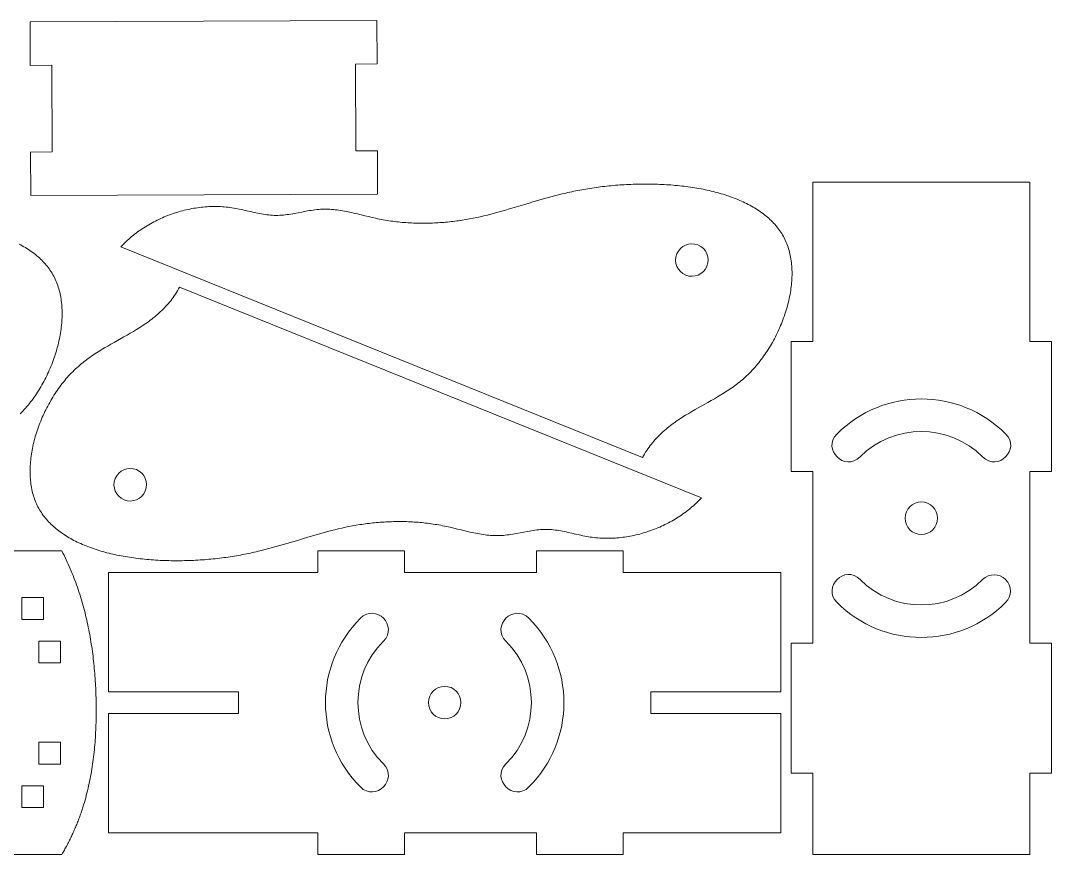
# Model space of a CAD drawing. Header units: inches. Extents: x 0.5 to 31.5, y 7.5 to 12.3.
# Drawn here: x 25.53 to 31.47, y 7.52 to 12.32 of the extents above; entities that cross this region are included whole.
import ezdxf

# ---------------------------------------------------------------- set-up
doc = ezdxf.new("R2010")
doc.units = ezdxf.units.IN
doc.header["$MEASUREMENT"] = 0
doc.layers.add('Layer 1', color=7, linetype='Continuous')

msp = doc.modelspace()

# ---------------------------------------------------------------- linework, layer by layer
at = {"layer": 'Layer 1', "lineweight": 0}
for points in [[(25.5844, 11.3168), (25.5835, 11.5668), (25.7085, 11.5673), (25.7065, 12.0673), (25.5815, 12.0668), (25.5805, 12.3168), (27.5805, 12.3246), (27.5815, 12.0746), (27.4565, 12.0741), (27.4584, 11.5741), (27.5834, 11.5746), (27.5844, 11.3246), (25.5844, 11.3168)], [(29.1121, 9.8049), (29.1181, 9.8155), (29.1242, 9.8259), (29.1305, 9.836), (29.1369, 9.8459), (29.1435, 9.8555), (29.1501, 9.8649), (29.157, 9.8741), (29.1639, 9.8831), (29.171, 9.8918), (29.1782, 9.9004), (29.1855, 9.9088), (29.1929, 9.9169), (29.2004, 9.9249), (29.2081, 9.9327), (29.2158, 9.9403), (29.2237, 9.9478), (29.2317, 9.9551), (29.2397, 9.9622), (29.2478, 9.9692), (29.2561, 9.9761), (29.2644, 9.9828), (29.2728, 9.9894), (29.2813, 9.9958), (29.2898, 10.0021), (29.2984, 10.0084), (29.3071, 10.0145), (29.3159, 10.0205), (29.3247, 10.0264), (29.3336, 10.0322), (29.3425, 10.038), (29.3515, 10.0436), (29.3605, 10.0492), (29.3786, 10.0602), (29.397, 10.071), (29.4154, 10.0816), (29.4339, 10.0921), (29.4712, 10.113), (29.4898, 10.1235), (29.5085, 10.134), (29.5271, 10.1447), (29.5456, 10.1555), (29.564, 10.1666), (29.5732, 10.1723), (29.5823, 10.178), (29.5914, 10.1838), (29.6005, 10.1896), (29.6095, 10.1956), (29.6184, 10.2017), (29.6274, 10.2079), (29.6362, 10.2141), (29.645, 10.2205), (29.6537, 10.2271), (29.6624, 10.2337), (29.671, 10.2405), (29.6795, 10.2475), (29.688, 10.2545), (29.6964, 10.2618), (29.7047, 10.2692), (29.7129, 10.2767), (29.721, 10.2844), (29.729, 10.2924), (29.7369, 10.3004), (29.7448, 10.3087), (29.7525, 10.317), (29.7602, 10.3256), (29.7677, 10.3343), (29.7751, 10.3431), (29.7825, 10.3521), (29.7897, 10.3613), (29.7968, 10.3705), (29.8038, 10.3799), (29.8107, 10.3894), (29.8175, 10.399), (29.8241, 10.4088), (29.8307, 10.4187), (29.8371, 10.4286), (29.8434, 10.4387), (29.8496, 10.4489), (29.8557, 10.4591), (29.8616, 10.4695), (29.8674, 10.48), (29.8731, 10.4905), (29.8786, 10.5011), (29.884, 10.5118), (29.8893, 10.5225), (29.8944, 10.5333), (29.8994, 10.5442), (29.9042, 10.5552), (29.9089, 10.5661), (29.9135, 10.5772), (29.9179, 10.5883), (29.9221, 10.5994), (29.9263, 10.6105), (29.9302, 10.6217), (29.934, 10.6329), (29.9377, 10.6442), (29.9411, 10.6554), (29.9445, 10.6667), (29.9476, 10.678), (29.9506, 10.6893), (29.9535, 10.7005), (29.9561, 10.7118), (29.9586, 10.7231), (29.9609, 10.7344), (29.9631, 10.7456), (29.9651, 10.7568), (29.9668, 10.7681), (29.9685, 10.7792), (29.9699, 10.7904), (29.9712, 10.8015), (29.9722, 10.8126), (29.9731, 10.8236), (29.9738, 10.8345), (29.9743, 10.8455), (29.9746, 10.8563), (29.9747, 10.8671), (29.9746, 10.8778), (29.9744, 10.8885), (29.9739, 10.8991), (29.9732, 10.9096), (29.9723, 10.92), (29.9712, 10.9303), (29.97, 10.9406), (29.9685, 10.9507), (29.9667, 10.9608), (29.9648, 10.9707), (29.9627, 10.9805), (29.9603, 10.9903), (29.9577, 10.9999), (29.9549, 11.0093), (29.9519, 11.0187), (29.9487, 11.0279), (29.9452, 11.037), (29.9415, 11.0459), (29.9376, 11.0547), (29.9335, 11.0634), (29.9292, 11.072), (29.9246, 11.0804), (29.9198, 11.0887), (29.9149, 11.0968), (29.9097, 11.1049), (29.9043, 11.1128), (29.8987, 11.1205), (29.893, 11.1282), (29.887, 11.1357), (29.8808, 11.1431), (29.8745, 11.1503), (29.868, 11.1574), (29.8613, 11.1645), (29.8544, 11.1713), (29.8473, 11.1781), (29.84, 11.1847), (29.8326, 11.1912), (29.825, 11.1976), (29.8173, 11.2039), (29.8094, 11.2101), (29.8013, 11.2161), (29.793, 11.222), (29.7846, 11.2278), (29.7761, 11.2335), (29.7674, 11.239), (29.7586, 11.2445), (29.7496, 11.2498), (29.7404, 11.255), (29.7311, 11.2601), (29.7217, 11.2651), (29.7122, 11.2699), (29.7025, 11.2747), (29.6927, 11.2793), (29.6828, 11.2839), (29.6727, 11.2883), (29.6625, 11.2926), (29.6522, 11.2968), (29.6418, 11.3009), (29.6313, 11.3048), (29.6207, 11.3087), (29.6099, 11.3125), (29.5991, 11.3161), (29.5881, 11.3197), (29.5771, 11.3231), (29.5659, 11.3265), (29.5547, 11.3297), (29.5433, 11.3328), (29.5319, 11.3359), (29.5204, 11.3388), (29.5088, 11.3416), (29.4971, 11.3444), (29.4854, 11.347), (29.4735, 11.3495), (29.4616, 11.3519), (29.4497, 11.3543), (29.4376, 11.3565), (29.4255, 11.3586), (29.4134, 11.3607), (29.4011, 11.3626), (29.3889, 11.3645), (29.3765, 11.3662), (29.3641, 11.3679), (29.3517, 11.3694), (29.3392, 11.3709), (29.3267, 11.3723), (29.3141, 11.3736), (29.3015, 11.3748), (29.2889, 11.3759), (29.2762, 11.3769), (29.2635, 11.3778), (29.2508, 11.3787), (29.238, 11.3794), (29.2252, 11.3801), (29.2124, 11.3807), (29.1996, 11.3812), (29.1868, 11.3816), (29.174, 11.3819), (29.1611, 11.3821), (29.1483, 11.3823), (29.1354, 11.3824), (29.1226, 11.3824), (29.1097, 11.3823), (29.0969, 11.3821), (29.084, 11.3819), (29.0712, 11.3815), (29.0584, 11.3811), (29.0456, 11.3807), (29.0328, 11.3801), (29.02, 11.3795), (29.0073, 11.3787), (28.9946, 11.378), (28.9819, 11.3771), (28.9693, 11.3761), (28.9567, 11.3751), (28.9441, 11.374), (28.9315, 11.3729), (28.919, 11.3717), (28.9066, 11.3704), (28.8942, 11.369), (28.8818, 11.3675), (28.8695, 11.366), (28.8573, 11.3645), (28.8451, 11.3628), (28.833, 11.3611), (28.8209, 11.3593), (28.809, 11.3575), (28.797, 11.3555), (28.7852, 11.3536), (28.7734, 11.3515), (28.7617, 11.3494), (28.7501, 11.3473), (28.7386, 11.345), (28.7271, 11.3427), (28.7157, 11.3404), (28.7044, 11.338), (28.6931, 11.3355), (28.6819, 11.333), (28.6708, 11.3305), (28.6598, 11.3279), (28.6488, 11.3253), (28.627, 11.3199), (28.6054, 11.3143), (28.5841, 11.3087), (28.5629, 11.3029), (28.5419, 11.297), (28.5211, 11.291), (28.5004, 11.285), (28.4799, 11.2789), (28.4594, 11.2728), (28.4391, 11.2667), (28.3987, 11.2545), (28.3585, 11.2425), (28.3385, 11.2366), (28.3184, 11.2308), (28.2984, 11.2251), (28.2783, 11.2195), (28.2582, 11.214), (28.238, 11.2088), (28.2177, 11.2037), (28.1974, 11.1988), (28.177, 11.1941), (28.1564, 11.1896), (28.1358, 11.1854), (28.1149, 11.1814), (28.094, 11.1777), (28.0729, 11.1743), (28.0623, 11.1727), (28.0517, 11.1712), (28.0411, 11.1697), (28.0305, 11.1683), (28.0198, 11.167), (28.0091, 11.1657), (27.9983, 11.1646), (27.9876, 11.1635), (27.9768, 11.1624), (27.9661, 11.1615), (27.9553, 11.1606), (27.9444, 11.1598), (27.9336, 11.1591), (27.9228, 11.1585), (27.9119, 11.1579), (27.901, 11.1575), (27.8901, 11.1571), (27.8792, 11.1568), (27.8683, 11.1565), (27.8574, 11.1564), (27.8465, 11.1563), (27.8356, 11.1564), (27.8247, 11.1565), (27.8137, 11.1567), (27.8028, 11.157), (27.7919, 11.1574), (27.7809, 11.1578), (27.77, 11.1584), (27.7591, 11.159), (27.7481, 11.1598), (27.7372, 11.1606), (27.7263, 11.1615), (27.7154, 11.1626), (27.7045, 11.1637), (27.6936, 11.1649), (27.6827, 11.1662), (27.6718, 11.1676), (27.6609, 11.1691), (27.65, 11.1707), (27.6392, 11.1724), (27.6284, 11.1742), (27.6176, 11.1761), (27.6068, 11.1782), (27.596, 11.1803), (27.5852, 11.1825), (27.5745, 11.1848), (27.553, 11.1896), (27.5316, 11.1946), (27.5103, 11.1998), (27.489, 11.205), (27.4678, 11.2101), (27.4465, 11.2151), (27.4359, 11.2175), (27.4253, 11.2198), (27.4147, 11.222), (27.4042, 11.2241), (27.3936, 11.2261), (27.383, 11.228), (27.3724, 11.2298), (27.3618, 11.2314), (27.3512, 11.2328), (27.3406, 11.2341), (27.33, 11.2352), (27.3194, 11.2361), (27.3088, 11.2368), (27.2981, 11.2372), (27.2875, 11.2375), (27.2769, 11.2375), (27.2662, 11.2372), (27.2556, 11.2367), (27.2449, 11.2359), (27.2342, 11.2349), (27.2235, 11.2336), (27.2128, 11.2322), (27.2021, 11.2306), (27.1914, 11.2289), (27.1807, 11.2271), (27.17, 11.2252), (27.1486, 11.2211), (27.1271, 11.217), (27.1057, 11.213), (27.095, 11.2111), (27.0843, 11.2094), (27.0736, 11.2077), (27.0629, 11.2062), (27.0522, 11.2048), (27.0416, 11.2037), (27.0309, 11.2028), (27.0203, 11.2021), (27.0096, 11.2017), (27.0043, 11.2017), (26.999, 11.2016), (26.9937, 11.2017), (26.9884, 11.2019), (26.9778, 11.2024), (26.9672, 11.2031), (26.9566, 11.2041), (26.946, 11.2054), (26.9355, 11.2068), (26.9249, 11.2085), (26.9143, 11.2103), (26.9037, 11.2123), (26.8932, 11.2144), (26.8826, 11.2166), (26.872, 11.2188), (26.8508, 11.2236), (26.8296, 11.2284), (26.8083, 11.2332), (26.7976, 11.2355), (26.7869, 11.2378), (26.7762, 11.2399), (26.7654, 11.2419), (26.7546, 11.2438), (26.7438, 11.2456), (26.733, 11.2471), (26.7221, 11.2485), (26.7112, 11.2497), (26.7003, 11.2507), (26.6893, 11.2515), (26.6784, 11.2521), (26.6674, 11.2525), (26.6564, 11.2528), (26.6454, 11.2529), (26.6344, 11.2528), (26.6233, 11.2525), (26.6123, 11.2521), (26.6013, 11.2515), (26.5903, 11.2507), (26.5793, 11.2497), (26.5683, 11.2486), (26.5573, 11.2473), (26.5463, 11.2459), (26.5353, 11.2442), (26.5244, 11.2424), (26.5134, 11.2405), (26.5025, 11.2384), (26.4917, 11.2361), (26.4808, 11.2337), (26.47, 11.2311), (26.4592, 11.2283), (26.4485, 11.2254), (26.4378, 11.2223), (26.4271, 11.2191), (26.4165, 11.2158), (26.406, 11.2122), (26.3955, 11.2086), (26.385, 11.2048), (26.3746, 11.2008), (26.3643, 11.1967), (26.354, 11.1925), (26.3438, 11.1881), (26.3337, 11.1835), (26.3236, 11.1789), (26.3137, 11.1741), (26.3037, 11.1691), (26.2939, 11.164), (26.2842, 11.1588), (26.2745, 11.1535), (26.2649, 11.148), (26.2555, 11.1424), (26.2461, 11.1366), (26.2368, 11.1308), (26.2276, 11.1248), (26.2185, 11.1187), (26.2095, 11.1124), (26.2006, 11.106), (26.1918, 11.0996), (26.1832, 11.0929), (26.1746, 11.0862), (26.1662, 11.0794), (26.1579, 11.0724), (26.1497, 11.0653), (26.1417, 11.0581), (26.1337, 11.0508), (26.126, 11.0434), (26.1183, 11.0359), (26.1108, 11.0282), (26.1034, 11.0205), (29.1121, 9.8049)], [(31.3453, 11.3939), (31.3453, 10.4744), (31.4703, 10.4744), (31.4703, 9.7244), (31.3453, 9.7244), (31.3453, 8.735), (31.4703, 8.735), (31.4703, 7.985), (31.3453, 7.985), (31.3453, 7.5176), (30.0953, 7.5176), (30.0953, 7.985), (29.9703, 7.985), (29.9703, 8.735), (30.0953, 8.735), (30.0953, 9.7244), (29.9703, 9.7244), (29.9703, 10.4744), (30.0953, 10.4744), (30.0953, 11.3939), (31.3453, 11.3939)], [(25.5238, 10.0573), (25.5317, 10.0653), (25.5394, 10.0735), (25.547, 10.0819), (25.5546, 10.0904), (25.562, 10.099), (25.5694, 10.1078), (25.5766, 10.1168), (25.5837, 10.1259), (25.5907, 10.1351), (25.5976, 10.1445), (25.6044, 10.154), (25.6111, 10.1636), (25.6177, 10.1734), (25.6241, 10.1832), (25.6304, 10.1932), (25.6366, 10.2033), (25.6427, 10.2135), (25.6486, 10.2238), (25.6545, 10.2342), (25.6601, 10.2446), (25.6657, 10.2552), (25.6711, 10.2658), (25.6764, 10.2766), (25.6816, 10.2873), (25.6866, 10.2982), (25.6915, 10.3091), (25.6963, 10.3201), (25.7009, 10.3312), (25.7053, 10.3423), (25.7096, 10.3534), (25.7138, 10.3646), (25.7178, 10.3758), (25.7217, 10.3871), (25.7254, 10.3984), (25.729, 10.4097), (25.7324, 10.421), (25.7356, 10.4324), (25.7387, 10.4438), (25.7417, 10.4551), (25.7444, 10.4665), (25.747, 10.4779), (25.7495, 10.4893), (25.7517, 10.5007), (25.7538, 10.512), (25.7558, 10.5234), (25.7575, 10.5347), (25.7591, 10.546), (25.7605, 10.5572), (25.7617, 10.5685), (25.7628, 10.5796), (25.7636, 10.5908), (25.7643, 10.6019), (25.7648, 10.6129), (25.7651, 10.6239), (25.7652, 10.6348), (25.7652, 10.6457), (25.7649, 10.6565), (25.7645, 10.6672), (25.7638, 10.6779), (25.763, 10.6884), (25.7619, 10.6989), (25.7607, 10.7093), (25.7592, 10.7196), (25.7576, 10.7298), (25.7557, 10.7399), (25.7537, 10.7498), (25.7514, 10.7597), (25.7489, 10.7694), (25.7462, 10.7791), (25.7433, 10.7886), (25.7402, 10.7979), (25.7368, 10.8072), (25.7333, 10.8163), (25.7295, 10.8252), (25.7255, 10.834), (25.7213, 10.8427), (25.7169, 10.8513), (25.7122, 10.8596), (25.7074, 10.8679), (25.7023, 10.876), (25.6971, 10.884), (25.6916, 10.8918), (25.686, 10.8995), (25.6801, 10.9071), (25.6741, 10.9145), (25.6679, 10.9218), (25.6615, 10.929), (25.6549, 10.936), (25.6481, 10.9429), (25.6411, 10.9497), (25.634, 10.9563), (25.6267, 10.9628), (25.6192, 10.9692), (25.6116, 10.9755), (25.6038, 10.9816), (25.5958, 10.9876), (25.5877, 10.9935), (25.5794, 10.9992), (25.5709, 11.0048), (25.5624, 11.0103), (25.5536, 11.0157), (25.5447, 11.0209), (25.5357, 11.0261), (25.5265, 11.0311), (25.5172, 11.036)], [(26.4431, 10.788), (26.4371, 10.7774), (26.431, 10.767), (26.4247, 10.7569), (26.4183, 10.747), (26.4118, 10.7374), (26.4051, 10.728), (26.3983, 10.7188), (26.3913, 10.7098), (26.3842, 10.701), (26.377, 10.6925), (26.3697, 10.6841), (26.3623, 10.6759), (26.3548, 10.668), (26.3471, 10.6602), (26.3394, 10.6525), (26.3315, 10.6451), (26.3236, 10.6378), (26.3155, 10.6306), (26.3074, 10.6236), (26.2991, 10.6168), (26.2908, 10.6101), (26.2824, 10.6035), (26.2739, 10.5971), (26.2654, 10.5907), (26.2568, 10.5845), (26.2481, 10.5784), (26.2393, 10.5724), (26.2305, 10.5665), (26.2217, 10.5606), (26.2127, 10.5549), (26.2038, 10.5492), (26.1947, 10.5436), (26.1766, 10.5326), (26.1582, 10.5219), (26.1398, 10.5112), (26.1213, 10.5007), (26.084, 10.4798), (26.0654, 10.4694), (26.0467, 10.4588), (26.0281, 10.4482), (26.0096, 10.4373), (25.9912, 10.4263), (25.982, 10.4206), (25.9729, 10.4149), (25.9638, 10.4091), (25.9547, 10.4032), (25.9457, 10.3973), (25.9368, 10.3912), (25.9279, 10.385), (25.919, 10.3787), (25.9102, 10.3723), (25.9015, 10.3658), (25.8928, 10.3591), (25.8842, 10.3524), (25.8757, 10.3454), (25.8672, 10.3383), (25.8588, 10.3311), (25.8506, 10.3237), (25.8423, 10.3162), (25.8342, 10.3084), (25.8262, 10.3005), (25.8183, 10.2924), (25.8104, 10.2842), (25.8027, 10.2758), (25.7951, 10.2673), (25.7875, 10.2586), (25.7801, 10.2497), (25.7728, 10.2407), (25.7655, 10.2316), (25.7584, 10.2224), (25.7514, 10.213), (25.7445, 10.2035), (25.7377, 10.1938), (25.7311, 10.1841), (25.7245, 10.1742), (25.7181, 10.1642), (25.7118, 10.1542), (25.7056, 10.144), (25.6996, 10.1337), (25.6936, 10.1234), (25.6878, 10.1129), (25.6822, 10.1024), (25.6766, 10.0918), (25.6712, 10.0811), (25.666, 10.0703), (25.6608, 10.0595), (25.6558, 10.0487), (25.651, 10.0377), (25.6463, 10.0267), (25.6417, 10.0157), (25.6373, 10.0046), (25.6331, 9.9935), (25.629, 9.9823), (25.625, 9.9712), (25.6212, 9.9599), (25.6176, 9.9487), (25.6141, 9.9374), (25.6108, 9.9262), (25.6076, 9.9149), (25.6046, 9.9036), (25.6018, 9.8923), (25.5991, 9.881), (25.5966, 9.8698), (25.5943, 9.8585), (25.5921, 9.8473), (25.5902, 9.836), (25.5884, 9.8248), (25.5867, 9.8136), (25.5853, 9.8025), (25.5841, 9.7914), (25.583, 9.7803), (25.5821, 9.7693), (25.5814, 9.7583), (25.5809, 9.7474), (25.5806, 9.7365), (25.5805, 9.7258), (25.5806, 9.715), (25.5808, 9.7044), (25.5813, 9.6938), (25.582, 9.6833), (25.5829, 9.6729), (25.584, 9.6625), (25.5853, 9.6523), (25.5868, 9.6421), (25.5885, 9.6321), (25.5904, 9.6222), (25.5925, 9.6123), (25.5949, 9.6026), (25.5975, 9.593), (25.6003, 9.5835), (25.6033, 9.5742), (25.6065, 9.565), (25.61, 9.5559), (25.6137, 9.5469), (25.6176, 9.5381), (25.6217, 9.5294), (25.6261, 9.5209), (25.6306, 9.5125), (25.6354, 9.5042), (25.6403, 9.496), (25.6455, 9.488), (25.6509, 9.4801), (25.6565, 9.4723), (25.6622, 9.4647), (25.6682, 9.4572), (25.6744, 9.4498), (25.6807, 9.4426), (25.6872, 9.4354), (25.694, 9.4284), (25.7009, 9.4215), (25.7079, 9.4148), (25.7152, 9.4081), (25.7226, 9.4016), (25.7302, 9.3952), (25.7379, 9.389), (25.7459, 9.3828), (25.7539, 9.3768), (25.7622, 9.3709), (25.7706, 9.3651), (25.7791, 9.3594), (25.7878, 9.3538), (25.7967, 9.3484), (25.8057, 9.3431), (25.8148, 9.3379), (25.8241, 9.3328), (25.8335, 9.3278), (25.843, 9.3229), (25.8527, 9.3182), (25.8625, 9.3135), (25.8724, 9.309), (25.8825, 9.3046), (25.8927, 9.3003), (25.903, 9.2961), (25.9134, 9.292), (25.9239, 9.288), (25.9346, 9.2842), (25.9453, 9.2804), (25.9562, 9.2767), (25.9671, 9.2732), (25.9782, 9.2697), (25.9893, 9.2664), (26.0006, 9.2632), (26.0119, 9.26), (26.0233, 9.257), (26.0348, 9.2541), (26.0464, 9.2512), (26.0581, 9.2485), (26.0698, 9.2459), (26.0817, 9.2434), (26.0936, 9.2409), (26.1055, 9.2386), (26.1176, 9.2364), (26.1297, 9.2342), (26.1419, 9.2322), (26.1541, 9.2303), (26.1664, 9.2284), (26.1787, 9.2267), (26.1911, 9.225), (26.2035, 9.2234), (26.216, 9.222), (26.2285, 9.2206), (26.2411, 9.2193), (26.2537, 9.2181), (26.2663, 9.217), (26.279, 9.216), (26.2917, 9.215), (26.3044, 9.2142), (26.3172, 9.2134), (26.33, 9.2128), (26.3428, 9.2122), (26.3556, 9.2117), (26.3684, 9.2113), (26.3812, 9.211), (26.3941, 9.2107), (26.4069, 9.2106), (26.4198, 9.2105), (26.4326, 9.2105), (26.4455, 9.2106), (26.4583, 9.2107), (26.4712, 9.211), (26.484, 9.2113), (26.4968, 9.2117), (26.5096, 9.2122), (26.5224, 9.2128), (26.5352, 9.2134), (26.5479, 9.2141), (26.5606, 9.2149), (26.5733, 9.2158), (26.5859, 9.2167), (26.5986, 9.2177), (26.6111, 9.2188), (26.6237, 9.22), (26.6362, 9.2212), (26.6486, 9.2225), (26.661, 9.2239), (26.6734, 9.2253), (26.6857, 9.2268), (26.6979, 9.2284), (26.7101, 9.2301), (26.7222, 9.2318), (26.7343, 9.2336), (26.7463, 9.2354), (26.7582, 9.2373), (26.77, 9.2393), (26.7818, 9.2413), (26.7935, 9.2435), (26.8051, 9.2456), (26.8167, 9.2478), (26.8281, 9.2501), (26.8395, 9.2525), (26.8508, 9.2549), (26.8621, 9.2573), (26.8733, 9.2598), (26.8844, 9.2624), (26.8954, 9.265), (26.9064, 9.2676), (26.9282, 9.273), (26.9498, 9.2785), (26.9711, 9.2842), (26.9923, 9.29), (27.0133, 9.2959), (27.0341, 9.3019), (27.0548, 9.3079), (27.0753, 9.314), (27.0958, 9.3201), (27.1161, 9.3262), (27.1565, 9.3383), (27.1967, 9.3504), (27.2168, 9.3563), (27.2368, 9.3621), (27.2569, 9.3678), (27.2769, 9.3734), (27.2971, 9.3788), (27.3172, 9.3841), (27.3375, 9.3892), (27.3578, 9.3941), (27.3782, 9.3988), (27.3988, 9.4033), (27.4195, 9.4075), (27.4403, 9.4114), (27.4612, 9.4151), (27.4823, 9.4186), (27.4929, 9.4202), (27.5035, 9.4217), (27.5141, 9.4232), (27.5248, 9.4246), (27.5354, 9.4259), (27.5461, 9.4271), (27.5569, 9.4283), (27.5676, 9.4294), (27.5784, 9.4304), (27.5892, 9.4314), (27.6, 9.4322), (27.6108, 9.433), (27.6216, 9.4338), (27.6325, 9.4344), (27.6433, 9.4349), (27.6542, 9.4354), (27.6651, 9.4358), (27.676, 9.4361), (27.6869, 9.4363), (27.6978, 9.4365), (27.7087, 9.4365), (27.7196, 9.4365), (27.7305, 9.4364), (27.7415, 9.4362), (27.7524, 9.4359), (27.7633, 9.4355), (27.7743, 9.4351), (27.7852, 9.4345), (27.7962, 9.4338), (27.8071, 9.4331), (27.818, 9.4323), (27.8289, 9.4313), (27.8399, 9.4303), (27.8508, 9.4292), (27.8617, 9.428), (27.8726, 9.4267), (27.8834, 9.4253), (27.8943, 9.4238), (27.9052, 9.4221), (27.916, 9.4204), (27.9268, 9.4186), (27.9377, 9.4167), (27.9485, 9.4147), (27.9592, 9.4126), (27.97, 9.4104), (27.9807, 9.4081), (28.0022, 9.4033), (28.0236, 9.3982), (28.0449, 9.3931), (28.0662, 9.3879), (28.0874, 9.3828), (28.1087, 9.3778), (28.1193, 9.3754), (28.1299, 9.3731), (28.1405, 9.3709), (28.1511, 9.3687), (28.1616, 9.3667), (28.1722, 9.3648), (28.1828, 9.3631), (28.1934, 9.3615), (28.204, 9.36), (28.2146, 9.3588), (28.2252, 9.3577), (28.2358, 9.3568), (28.2464, 9.3561), (28.2571, 9.3556), (28.2677, 9.3554), (28.2783, 9.3554), (28.289, 9.3557), (28.2996, 9.3562), (28.3103, 9.357), (28.321, 9.358), (28.3317, 9.3592), (28.3424, 9.3606), (28.3531, 9.3622), (28.3638, 9.3639), (28.3745, 9.3658), (28.3852, 9.3677), (28.4066, 9.3717), (28.4281, 9.3759), (28.4495, 9.3798), (28.4602, 9.3817), (28.4709, 9.3835), (28.4816, 9.3852), (28.4923, 9.3867), (28.503, 9.388), (28.5136, 9.3892), (28.5243, 9.3901), (28.535, 9.3907), (28.5456, 9.3911), (28.5509, 9.3912), (28.5562, 9.3912), (28.5615, 9.3912), (28.5668, 9.391), (28.5774, 9.3905), (28.588, 9.3897), (28.5986, 9.3887), (28.6092, 9.3875), (28.6198, 9.386), (28.6303, 9.3844), (28.6409, 9.3826), (28.6515, 9.3806), (28.662, 9.3785), (28.6726, 9.3763), (28.6832, 9.374), (28.7044, 9.3693), (28.7256, 9.3644), (28.7469, 9.3597), (28.7576, 9.3573), (28.7683, 9.3551), (28.7791, 9.353), (28.7898, 9.3509), (28.8006, 9.349), (28.8114, 9.3473), (28.8222, 9.3458), (28.8331, 9.3444), (28.844, 9.3432), (28.8549, 9.3422), (28.8659, 9.3414), (28.8768, 9.3408), (28.8878, 9.3403), (28.8988, 9.3401), (28.9098, 9.34), (28.9208, 9.3401), (28.9319, 9.3403), (28.9429, 9.3408), (28.9539, 9.3414), (28.9649, 9.3422), (28.976, 9.3431), (28.987, 9.3443), (28.998, 9.3455), (29.0089, 9.347), (29.0199, 9.3486), (29.0309, 9.3504), (29.0418, 9.3524), (29.0527, 9.3545), (29.0636, 9.3568), (29.0744, 9.3592), (29.0852, 9.3618), (29.096, 9.3646), (29.1067, 9.3675), (29.1174, 9.3705), (29.1281, 9.3737), (29.1387, 9.3771), (29.1492, 9.3806), (29.1597, 9.3843), (29.1702, 9.3881), (29.1806, 9.3921), (29.1909, 9.3962), (29.2012, 9.4004), (29.2114, 9.4048), (29.2215, 9.4093), (29.2316, 9.414), (29.2416, 9.4188), (29.2515, 9.4237), (29.2613, 9.4288), (29.271, 9.434), (29.2807, 9.4394), (29.2903, 9.4449), (29.2998, 9.4505), (29.3092, 9.4562), (29.3184, 9.4621), (29.3276, 9.4681), (29.3367, 9.4742), (29.3457, 9.4805), (29.3546, 9.4868), (29.3634, 9.4933), (29.372, 9.4999), (29.3806, 9.5067), (29.389, 9.5135), (29.3973, 9.5205), (29.4055, 9.5276), (29.4135, 9.5347), (29.4215, 9.542), (29.4293, 9.5495), (29.4369, 9.557), (29.4444, 9.5646), (29.4518, 9.5724), (26.4431, 10.788)], [(25.7637, 9.2676), (25.7702, 9.2548), (25.7766, 9.2419), (25.7829, 9.229), (25.789, 9.2161), (25.795, 9.2031), (25.8009, 9.1901), (25.8066, 9.1771), (25.8123, 9.164), (25.8178, 9.1509), (25.8232, 9.1377), (25.8284, 9.1246), (25.8336, 9.1113), (25.8386, 9.0981), (25.8436, 9.0848), (25.8484, 9.0715), (25.8531, 9.0581), (25.8576, 9.0448), (25.8621, 9.0313), (25.8665, 9.0179), (25.8707, 9.0044), (25.8748, 8.9909), (25.8789, 8.9774), (25.8828, 8.9638), (25.8866, 8.9503), (25.8903, 8.9366), (25.8939, 8.923), (25.8974, 8.9093), (25.9008, 8.8957), (25.9041, 8.8819), (25.9073, 8.8682), (25.9103, 8.8544), (25.9133, 8.8407), (25.9162, 8.8269), (25.919, 8.813), (25.9217, 8.7992), (25.9243, 8.7853), (25.9268, 8.7714), (25.9292, 8.7575), (25.9315, 8.7436), (25.9337, 8.7297), (25.9358, 8.7157), (25.9379, 8.7017), (25.9398, 8.6877), (25.9417, 8.6737), (25.9435, 8.6597), (25.9451, 8.6456), (25.9467, 8.6316), (25.9482, 8.6175), (25.9497, 8.6034), (25.951, 8.5893), (25.9523, 8.5752), (25.9535, 8.5611), (25.9545, 8.547), (25.9556, 8.5328), (25.9565, 8.5187), (25.9574, 8.5045), (25.9581, 8.4904), (25.9589, 8.4762), (25.9595, 8.462), (25.96, 8.4478), (25.9605, 8.4336), (25.9609, 8.4194), (25.9613, 8.4052), (25.9615, 8.391), (25.9617, 8.3768), (25.9619, 8.3626), (25.9619, 8.3484), (25.9619, 8.3342), (25.9618, 8.3199), (25.9616, 8.3057), (25.9613, 8.2915), (25.961, 8.2773), (25.9605, 8.2631), (25.96, 8.2489), (25.9594, 8.2347), (25.9587, 8.2205), (25.9579, 8.2063), (25.9571, 8.1922), (25.9561, 8.178), (25.955, 8.1639), (25.9539, 8.1497), (25.9526, 8.1356), (25.9513, 8.1215), (25.9498, 8.1074), (25.9482, 8.0933), (25.9466, 8.0793), (25.9448, 8.0652), (25.943, 8.0512), (25.941, 8.0372), (25.9389, 8.0232), (25.9367, 8.0093), (25.9344, 7.9954), (25.9319, 7.9814), (25.9294, 7.9676), (25.9267, 7.9537), (25.924, 7.9399), (25.9211, 7.9261), (25.9181, 7.9123), (25.9149, 7.8986), (25.9117, 7.8848), (25.9083, 7.8712), (25.9047, 7.8575), (25.9011, 7.8439), (25.8973, 7.8303), (25.8934, 7.8168), (25.8894, 7.8033), (25.8873, 7.7965), (25.8852, 7.7898), (25.8831, 7.7831), (25.8809, 7.7764), (25.8787, 7.7697), (25.8764, 7.763), (25.8742, 7.7563), (25.8718, 7.7497), (25.8695, 7.743), (25.8671, 7.7364), (25.8647, 7.7297), (25.8622, 7.7231), (25.8598, 7.7165), (25.8572, 7.7099), (25.8547, 7.7033), (25.8521, 7.6967), (25.8494, 7.6901), (25.8468, 7.6836), (25.844, 7.677), (25.8413, 7.6705), (25.8385, 7.664), (25.8357, 7.6575), (25.8328, 7.651), (25.8299, 7.6445), (25.827, 7.638), (25.824, 7.6316), (25.821, 7.6251), (25.818, 7.6187), (25.8149, 7.6123), (25.8117, 7.6058), (25.8086, 7.5994), (25.8054, 7.5931), (25.8021, 7.5867), (25.7988, 7.5803), (25.7955, 7.574), (25.7921, 7.5677), (25.7887, 7.5614), (25.7853, 7.5551), (25.7818, 7.5488), (25.7783, 7.5425), (25.7747, 7.5363), (25.7711, 7.53), (25.7674, 7.5238), (25.7637, 7.5176), (22.5157, 7.5176)], [(22.5157, 9.2676), (25.7637, 9.2676)], [(26.0332, 8.3301), (26.0332, 7.6426), (27.2404, 7.6426), (27.2404, 7.5176), (27.7404, 7.5176), (27.7404, 7.6426), (28.5017, 7.6426), (28.5017, 7.5176), (29.0017, 7.5176), (29.0017, 7.6426), (29.9096, 7.6426), (29.9096, 8.3301), (29.1596, 8.3301), (29.1596, 8.4551), (29.9096, 8.4551), (29.9096, 9.1426), (29.0017, 9.1426), (29.0017, 9.2676), (28.5017, 9.2676), (28.5017, 9.1426), (27.7404, 9.1426), (27.7404, 9.2676), (27.2404, 9.2676), (27.2404, 9.1426), (26.0332, 9.1426), (26.0332, 8.4551), (26.7832, 8.4551), (26.7832, 8.3301), (26.0332, 8.3301)], [(25.6573, 8.9977), (25.5323, 8.9977), (25.5323, 8.8727), (25.6573, 8.8727), (25.6573, 8.9977)], [(25.7568, 8.7466), (25.6318, 8.7466), (25.6318, 8.6216), (25.7568, 8.6216), (25.7568, 8.7466)], [(25.7568, 8.1636), (25.6318, 8.1636), (25.6318, 8.0386), (25.7568, 8.0386), (25.7568, 8.1636)], [(25.6573, 7.9125), (25.5323, 7.9125), (25.5323, 7.7875), (25.6573, 7.7875), (25.6573, 7.9125)]]:
    msp.add_lwpolyline(points, dxfattribs=at)
for points, knots in [([(29.4321, 11.0311), (29.3841, 11.0505), (29.3295, 11.0273), (29.3101, 10.9793), (29.2907, 10.9313), (29.3139, 10.8766), (29.3619, 10.8572), (29.4099, 10.8378), (29.4645, 10.861), (29.4839, 10.909), (29.5033, 10.957), (29.4801, 11.0117), (29.4321, 11.0311)], [0, 0, 0, 0, 1, 1, 1, 2, 2, 2, 3, 3, 3, 4, 4, 4, 4]), ([(30.234, 9.942), (30.1457, 9.8536), (30.2782, 9.721), (30.3666, 9.8094), (30.5619, 10.0047), (30.8786, 10.0047), (31.0739, 9.8094), (31.1623, 9.721), (31.2948, 9.8536), (31.2065, 9.942), (30.9379, 10.2105), (30.5026, 10.2105), (30.234, 9.942)], [0, 0, 0, 0, 1, 1, 1, 2, 2, 2, 3, 3, 3, 4, 4, 4, 4]), ([(26.1231, 9.5618), (26.1711, 9.5424), (26.2257, 9.5656), (26.2451, 9.6136), (26.2645, 9.6616), (26.2413, 9.7163), (26.1933, 9.7357), (26.1453, 9.755), (26.0907, 9.7319), (26.0713, 9.6838), (26.0519, 9.6358), (26.0751, 9.5812), (26.1231, 9.5618)], [0, 0, 0, 0, 1, 1, 1, 2, 2, 2, 3, 3, 3, 4, 4, 4, 4]), ([(30.7203, 9.5495), (30.6685, 9.5495), (30.6265, 9.5075), (30.6265, 9.4558), (30.6265, 9.404), (30.6685, 9.362), (30.7203, 9.362), (30.772, 9.362), (30.814, 9.404), (30.814, 9.4558), (30.814, 9.5075), (30.772, 9.5495), (30.7203, 9.5495)], [0, 0, 0, 0, 1, 1, 1, 2, 2, 2, 3, 3, 3, 4, 4, 4, 4]), ([(30.3667, 9.1022), (30.562, 8.9069), (30.8785, 8.9069), (31.0738, 9.1022), (31.1104, 9.1388), (31.1698, 9.1388), (31.2064, 9.1022), (31.243, 9.0656), (31.243, 9.0062), (31.2064, 8.9696), (30.9379, 8.7011), (30.5026, 8.7011), (30.2341, 8.9696), (30.1457, 9.058), (30.2783, 9.1906), (30.3667, 9.1022)], [0, 0, 0, 0, 1, 1, 1, 2, 2, 2, 3, 3, 3, 4, 4, 4, 5, 5, 5, 5]), ([(27.4853, 8.8787), (27.2168, 8.6102), (27.2168, 8.1749), (27.4853, 7.9064), (27.5737, 7.818), (27.7063, 7.9506), (27.6179, 8.039), (27.4226, 8.2343), (27.4226, 8.5509), (27.6179, 8.7461), (27.7063, 8.8345), (27.5737, 8.9671), (27.4853, 8.8787)], [0, 0, 0, 0, 1, 1, 1, 2, 2, 2, 3, 3, 3, 4, 4, 4, 4]), ([(28.325, 8.7461), (28.5202, 8.5509), (28.5202, 8.2343), (28.325, 8.039), (28.2366, 7.9506), (28.3692, 7.818), (28.4576, 7.9064), (28.726, 8.1749), (28.726, 8.6102), (28.4576, 8.8787), (28.3692, 8.9671), (28.2366, 8.8345), (28.325, 8.7461)], [0, 0, 0, 0, 1, 1, 1, 2, 2, 2, 3, 3, 3, 4, 4, 4, 4]), ([(28.0652, 8.3926), (28.0652, 8.4444), (28.0232, 8.4863), (27.9714, 8.4863), (27.9196, 8.4863), (27.8777, 8.4444), (27.8777, 8.3926), (27.8777, 8.3408), (27.9196, 8.2988), (27.9714, 8.2988), (28.0232, 8.2988), (28.0652, 8.3408), (28.0652, 8.3926)], [0, 0, 0, 0, 1, 1, 1, 2, 2, 2, 3, 3, 3, 4, 4, 4, 4])]:
    msp.add_open_spline(points, degree=3, knots=knots, dxfattribs=at)

doc.saveas('drawing.dxf')
